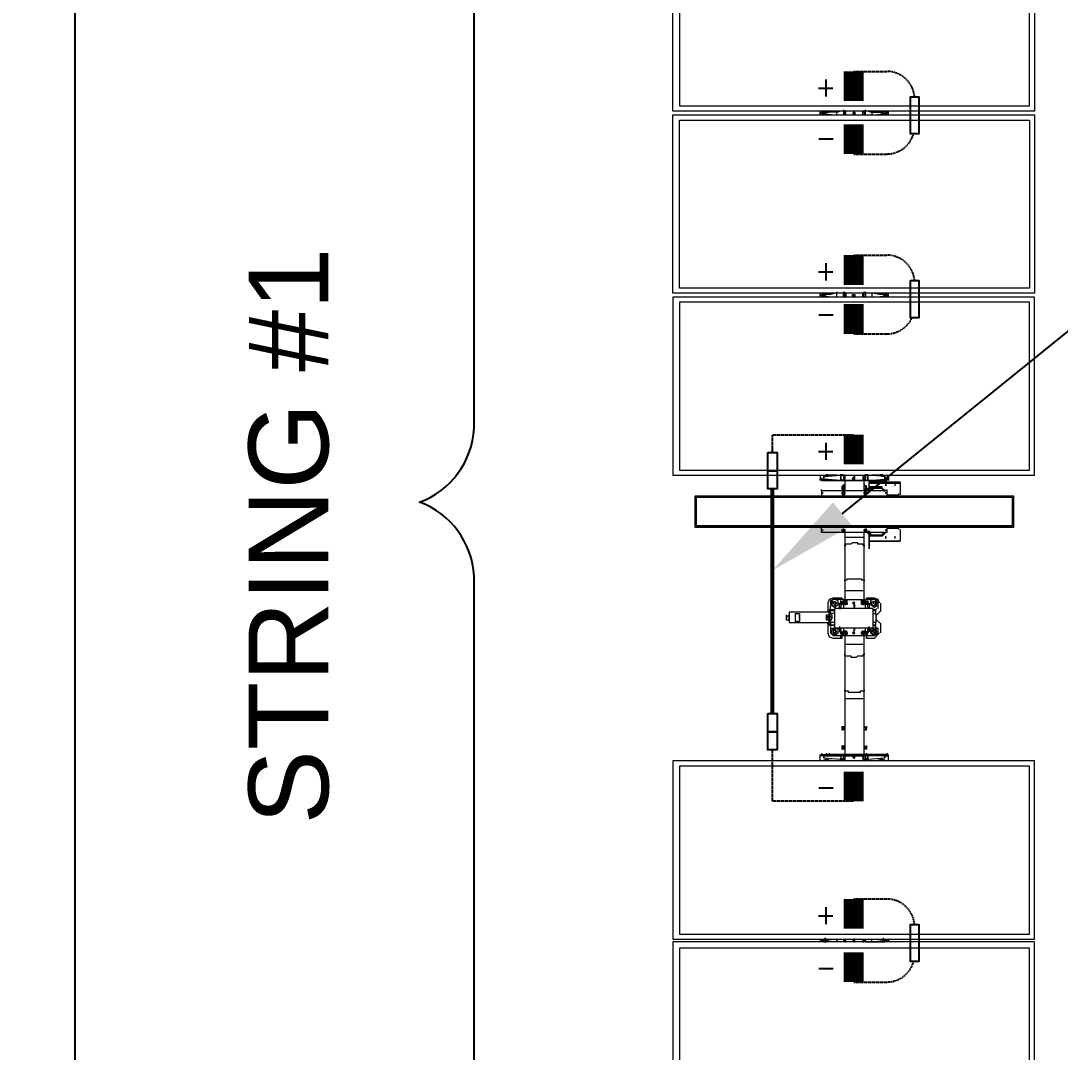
# Model space of a CAD drawing. Header units: feet. Extents: x -13743 to 68376, y -48 to 67763.
# Drawn here: x 2264.6 to 2524.9, y 65710 to 65968.1 of the extents above; entities that cross this region are included whole.
import ezdxf
from ezdxf import colors
from ezdxf.entities.mleader import LeaderData, LeaderLine
from ezdxf.math import Vec2, Vec3

# ---------------------------------------------------------------- set-up
doc = ezdxf.new("R2010")
doc.units = ezdxf.units.FT
doc.header["$MEASUREMENT"] = 0
doc.linetypes.add('HIDDEN', pattern=[0.375, 0.25, -0.125])
for name, color, linetype in [('E-HARN-COMP', 8, 'Continuous'), ('E-TRNK-CABL-NEG', 6, 'HIDDEN'), ('E-TRUNK-CABLE-POS', 6, 'HIDDEN'), ('G-ANNO-TEXT', 1, 'Continuous'), ('Polarity-Text', 7, 'Continuous')]:
    doc.layers.add(name, color=color, linetype=linetype)
doc.styles.add('NEI-A', font='arial.ttf')

# ---------------------------------------------------------------- blocks, each defined once
blk = doc.blocks.new('A$Cc93f9aa1')
at = {"lineweight": 5}
for points in [[(9.103, 0), (9.3346, 0), (9.3346, 0.4666), (9.103, 0.4666)], [(9.3263, 0.0067), (9.3263, 0.4583), (9.1113, 0.4583), (9.1113, 0.0067)], [(9.338, 0), (9.5679, 0), (9.5679, 0.4666), (9.338, 0.4666)], [(9.3446, 0.4583), (9.3446, 0.0067), (9.5613, 0.0067), (9.5613, 0.4583)], [(10.1663, 0), (10.1663, 0.4666), (9.9363, 0.4666), (9.9363, 0)], [(10.1596, 0.4583), (9.9429, 0.4583), (9.9429, 0.0067), (10.1596, 0.0067)], [(10.4012, 0), (10.1713, 0), (10.1713, 0.4666), (10.4012, 0.4666)], [(10.1779, 0.0067), (10.1779, 0.4583), (10.3946, 0.4583), (10.3946, 0.0067)], [(10.6362, 0), (10.4062, 0), (10.4062, 0.4666), (10.6362, 0.4666)], [(10.6296, 0.4583), (10.4129, 0.4583), (10.4129, 0.0067), (10.6296, 0.0067)], [(9.8696, 0.4383), (9.8696, 0.0267), (9.9096, 0.0267), (9.9096, 0.4383)], [(9.8713, 0.4366), (9.8713, 0.0283), (9.8713, 0.4366), (9.9079, 0.4366)], [(9.7529, 0.3167), (9.7513, 0.3167)], [(9.7563, 0.3167), (9.7546, 0.3167)], [(9.7563, 0.3167), (9.7546, 0.3167)], [(9.7579, 0.3033), (9.7563, 0.3033), (9.7546, 0.3033), (9.7563, 0.3033), (9.7546, 0.3033), (9.7563, 0.3033), (9.7479, 0.3033), (9.7479, 0.3083), (9.7563, 0.3083), (9.7579, 0.3083)], [(9.7563, 0.3033), (9.7546, 0.3033), (9.7563, 0.3033), (9.7546, 0.3033)], [(9.5746, 0.275), (9.5763, 0.275), (9.5763, 0.2683)], [(9.7529, 0.2667), (9.7546, 0.2667), (9.7529, 0.2683), (9.7513, 0.2683), (9.7513, 0.2667), (9.7513, 0.265), (9.7529, 0.265)], [(9.9296, 0.2683), (9.9296, 0.265)], [(10.1679, 0.275), (10.1696, 0.275), (10.1696, 0.2733), (10.1679, 0.2733)], [(9.7379, 0.2633), (9.7329, 0.2633), (9.7296, 0.2583), (9.7329, 0.2533), (9.7379, 0.2533), (9.7396, 0.2583)], [(9.7329, 0.2567), (9.7313, 0.2567), (9.7313, 0.2583), (9.7313, 0.26), (9.7329, 0.2617), (9.7363, 0.2617), (9.7379, 0.26), (9.7379, 0.2583), (9.7379, 0.2567), (9.7363, 0.2567), (9.7363, 0.2583), (9.7363, 0.26), (9.7346, 0.26), (9.7329, 0.2583), (9.7346, 0.2567), (9.7363, 0.2567), (9.7346, 0.255)], [(9.7646, 0.2083), (9.7646, 0.2583), (9.7396, 0.2583), (9.7396, 0.2083)], [(9.7529, 0.2617), (9.7513, 0.2617)], [(9.7579, 0.265), (9.7563, 0.265)], [(9.7746, 0.2633), (9.7696, 0.2633), (9.7663, 0.2583), (9.7696, 0.2533), (9.7746, 0.2533), (9.7763, 0.2583)], [(9.7696, 0.2567), (9.7713, 0.255), (9.7729, 0.2567), (9.7713, 0.2567), (9.7696, 0.2583), (9.7713, 0.26), (9.7729, 0.26), (9.7729, 0.2583), (9.7729, 0.2567), (9.7729, 0.2583), (9.7729, 0.2617), (9.7713, 0.2617), (9.7696, 0.2617), (9.7679, 0.26), (9.7679, 0.2583), (9.7679, 0.2567)], [(9.5763, 0.2483), (9.5746, 0.2483)], [(9.5846, 0.2467), (9.5829, 0.2467)], [(9.5879, 0.2467), (9.5863, 0.2467)], [(9.6079, 0.2467), (9.6113, 0.2467), (9.6113, 0.2483), (9.6129, 0.2483), (9.6113, 0.2483), (9.6096, 0.2483), (9.6113, 0.2483), (9.6079, 0.2483)], [(9.6096, 0.2467), (9.6079, 0.2467)], [(9.6129, 0.2467), (9.6113, 0.2467)], [(9.7646, 0.25), (9.7663, 0.25), (9.7663, 0.2517), (9.7646, 0.2517)], [(9.7729, 0.2433), (9.7713, 0.2433), (9.7696, 0.245), (9.7713, 0.245), (9.7713, 0.2467), (9.7729, 0.2467), (9.7729, 0.245)], [(9.7729, 0.245), (9.7713, 0.245), (9.7713, 0.2433), (9.7729, 0.2433), (9.7746, 0.2433), (9.7729, 0.2433), (9.7729, 0.245), (9.7746, 0.245)], [(9.8646, 0.2483), (9.8629, 0.2467), (9.8646, 0.245), (9.8663, 0.2467)], [(9.9129, 0.2483), (9.9113, 0.2467), (9.9129, 0.245), (9.9146, 0.2467)], [(9.9146, 0.2467), (9.9129, 0.2467)], [(9.9146, 0.2467), (9.9129, 0.2467)], [(9.9196, 0.2467), (9.9179, 0.2467)], [(9.9246, 0.2467), (9.9229, 0.2467)], [(9.3363, 0.235), (9.3363, 0.2333), (9.3346, 0.2333), (9.3346, 0.2317), (9.3363, 0.2317), (9.338, 0.2317), (9.338, 0.2333)], [(9.5729, 0.2317), (9.5746, 0.2317), (9.5746, 0.2333), (9.5729, 0.2333), (9.5729, 0.235), (9.5729, 0.2333), (9.5713, 0.2333), (9.5713, 0.2317)], [(9.7329, 0.235), (9.7313, 0.2333), (9.7329, 0.2317), (9.7346, 0.2333)], [(9.7329, 0.235), (9.7313, 0.2333), (9.7329, 0.2317), (9.7346, 0.2333)], [(9.7329, 0.235), (9.7313, 0.2333), (9.7329, 0.2317), (9.7346, 0.2333)], [(9.7329, 0.235), (9.7313, 0.2333), (9.7329, 0.2317), (9.7346, 0.2333)], [(9.7379, 0.2333), (9.7363, 0.2333), (9.7363, 0.2317), (9.7379, 0.2317), (9.7396, 0.2333)], [(9.7696, 0.2333), (9.7663, 0.2333), (9.7663, 0.2317), (9.7696, 0.2317)], [(9.7713, 0.235), (9.7696, 0.2333), (9.7713, 0.2317), (9.7729, 0.2333)], [(9.7713, 0.235), (9.7696, 0.2333), (9.7713, 0.2317), (9.7729, 0.2333)], [(9.7713, 0.235), (9.7696, 0.2333), (9.7713, 0.2317), (9.7729, 0.2333)], [(9.7713, 0.235), (9.7696, 0.2333), (9.7713, 0.2317), (9.7729, 0.2333)], [(9.9329, 0.235), (9.9313, 0.235), (9.9313, 0.2317), (9.9346, 0.2317), (9.9346, 0.2333), (9.9329, 0.2333)], [(10.1679, 0.235), (10.1696, 0.235), (10.1696, 0.2317), (10.1663, 0.2317), (10.1663, 0.2333), (10.1679, 0.2333)], [(10.4029, 0.235), (10.4046, 0.2333), (10.4046, 0.2317), (10.4012, 0.2317), (10.4012, 0.2333), (10.4029, 0.2333)], [(9.5763, 0.22), (9.5746, 0.22), (9.5746, 0.2217), (9.5696, 0.2217), (9.5696, 0.22), (9.5746, 0.22)], [(9.7346, 0.2217), (9.7346, 0.2233), (9.7329, 0.2233), (9.7313, 0.2217)], [(9.7646, 0.215), (9.7663, 0.215), (9.7663, 0.2133), (9.7646, 0.2133)], [(9.7729, 0.2217), (9.7729, 0.2233), (9.7713, 0.2233), (9.7713, 0.2217), (9.7696, 0.2217)], [(9.8629, 0.2133), (9.8613, 0.2133), (9.8613, 0.215), (9.8629, 0.215)], [(9.8629, 0.215), (9.8613, 0.215), (9.8629, 0.215), (9.8646, 0.215)], [(9.8646, 0.22), (9.8629, 0.2183), (9.8646, 0.2167), (9.8663, 0.2183)], [(9.8663, 0.2183), (9.8646, 0.2183)], [(9.9129, 0.22), (9.9113, 0.2183), (9.9129, 0.2167), (9.9146, 0.2183)], [(9.9146, 0.22), (9.9129, 0.22), (9.9146, 0.22), (9.9146, 0.2183), (9.9146, 0.2167), (9.9129, 0.2167), (9.9146, 0.2167), (9.9146, 0.2183), (9.9129, 0.2183), (9.9146, 0.2183), (9.9129, 0.2183), (9.9146, 0.2183), (9.9129, 0.2183), (9.9146, 0.2183), (9.9129, 0.2183), (9.9146, 0.2183)], [(9.9313, 0.22), (9.9296, 0.22), (9.9313, 0.22), (9.9346, 0.22), (9.9346, 0.2217), (9.9313, 0.2217)], [(9.7379, 0.2117), (9.7329, 0.2117), (9.7296, 0.2067), (9.7329, 0.2017), (9.7379, 0.2017), (9.7396, 0.2067)], [(9.7363, 0.2067), (9.7363, 0.205), (9.7346, 0.2033), (9.7329, 0.205), (9.7313, 0.205), (9.7313, 0.2067), (9.7313, 0.2083), (9.7329, 0.21), (9.7346, 0.21), (9.7363, 0.21), (9.7379, 0.2083), (9.7379, 0.2067), (9.7379, 0.205), (9.7363, 0.205), (9.7346, 0.205), (9.7329, 0.2067), (9.7346, 0.2083), (9.7363, 0.2083)], [(9.7746, 0.2117), (9.7696, 0.2117), (9.7663, 0.2067), (9.7696, 0.2017), (9.7746, 0.2017), (9.7763, 0.2067)], [(9.7729, 0.205), (9.7713, 0.2033), (9.7696, 0.205), (9.7679, 0.205), (9.7679, 0.2067), (9.7679, 0.2083), (9.7696, 0.21), (9.7729, 0.21), (9.7729, 0.2067), (9.7729, 0.2083), (9.7713, 0.2083), (9.7696, 0.2067), (9.7713, 0.205)], [(9.7729, 0.2067), (9.7729, 0.205)], [(9.8596, 0.2133), (9.8596, 0.1967), (9.8579, 0.1967), (9.8579, 0.2133)], [(9.8613, 0.2133), (9.8596, 0.2133)], [(9.8613, 0.2133), (9.8596, 0.2133), (9.8613, 0.2133), (9.8596, 0.2133), (9.8613, 0.2133), (9.8629, 0.2133), (9.8646, 0.2133), (9.8629, 0.2133), (9.8613, 0.2133), (9.8629, 0.2133), (9.8613, 0.2133), (9.8629, 0.2133), (9.8646, 0.2133), (9.8629, 0.2133)], [(9.9196, 0.2133), (9.9179, 0.2133)], [(9.9196, 0.2133), (9.9179, 0.2133)], [(9.9279, 0.2133), (9.9263, 0.2133)], [(9.5746, 0.19), (9.5763, 0.19), (9.5763, 0.1967)], [(9.5763, 0.1967), (9.5763, 0.2)], [(9.8663, 0.1917), (9.8646, 0.1917)], [(9.9146, 0.1917), (9.9129, 0.1917)], [(9.9296, 0.2), (9.9296, 0.1967), (9.9296, 0.19)], [(9.9329, 0.19), (9.9313, 0.19)], [(9.9079, 0.0283), (9.8713, 0.0283)]]:
    blk.add_lwpolyline(points, close=True, dxfattribs=at)
for points in [[(9.9079, 0.4366), (9.9079, 0.0283), (9.9079, 0.4366)], [(9.7579, 0.2583), (9.7579, 0.2633), (9.7613, 0.2633), (9.7613, 0.265), (9.7596, 0.265), (9.7596, 0.3167), (9.7463, 0.3167), (9.7463, 0.265), (9.7479, 0.265)], [(9.7579, 0.3167), (9.7563, 0.3167), (9.7546, 0.3167), (9.7513, 0.3167), (9.7529, 0.3167), (9.7513, 0.3167), (9.7529, 0.3167), (9.7513, 0.3167), (9.7496, 0.3167), (9.7496, 0.32), (9.7546, 0.32), (9.7513, 0.32), (9.7529, 0.32)], [(9.7496, 0.3167), (9.7563, 0.3167)], [(9.7513, 0.3167), (9.7529, 0.3167)], [(9.7513, 0.3167), (9.7529, 0.3167)], [(9.7513, 0.3167), (9.7529, 0.3167), (9.7513, 0.3167)], [(9.7513, 0.3167), (9.7529, 0.3167)], [(9.7546, 0.3167), (9.7513, 0.3167)], [(9.7529, 0.3167), (9.7546, 0.3167), (9.7546, 0.32), (9.7563, 0.32)], [(9.7546, 0.3167), (9.7529, 0.3167)], [(9.7546, 0.3167), (9.7529, 0.3167)], [(9.7529, 0.3167), (9.7546, 0.3167)], [(9.7546, 0.3167), (9.7563, 0.3167)], [(9.7513, 0.3033), (9.7529, 0.3033), (9.7513, 0.3033)], [(9.7529, 0.3033), (9.7546, 0.3033), (9.7529, 0.3033)], [(9.7546, 0.3033), (9.7563, 0.3033), (9.7546, 0.3033)], [(9.338, 0.2767), (9.3346, 0.2767)], [(9.3363, 0.27), (9.3363, 0.2733), (9.3346, 0.2717), (9.3346, 0.2683)], [(9.3363, 0.255), (9.3346, 0.255), (9.3346, 0.2633), (9.3363, 0.2733)], [(9.3363, 0.275), (9.338, 0.275)], [(9.3363, 0.2733), (9.3363, 0.275), (9.3363, 0.2733)], [(9.5679, 0.2767), (9.5746, 0.2767)], [(9.5763, 0.25), (9.5746, 0.25), (9.5696, 0.25), (9.5713, 0.2717), (9.5746, 0.2717), (9.5713, 0.2717), (9.5729, 0.2717)], [(9.5763, 0.2717), (9.5746, 0.2717), (9.5746, 0.25), (9.5763, 0.25), (9.5746, 0.25), (9.5746, 0.2483), (9.5746, 0.245), (9.5763, 0.245), (9.5746, 0.245), (9.5746, 0.22), (9.5746, 0.2183), (9.5696, 0.2183), (9.5696, 0.22), (9.5713, 0.22)], [(9.5696, 0.27), (9.5696, 0.2683), (9.5696, 0.2667)], [(9.5696, 0.2683), (9.5713, 0.2683)], [(9.5746, 0.27), (9.5746, 0.2717), (9.5746, 0.2767), (9.5763, 0.2767)], [(9.5779, 0.275), (9.5763, 0.275), (9.5746, 0.275), (9.5763, 0.275), (9.5746, 0.275)], [(9.5779, 0.265), (9.5763, 0.265), (9.5763, 0.2683), (9.5779, 0.2683)], [(9.5763, 0.2683), (9.5763, 0.265)], [(9.7496, 0.2617), (9.7496, 0.265), (9.7496, 0.2683), (9.7563, 0.2683), (9.7563, 0.265), (9.7496, 0.265), (9.7563, 0.265), (9.7563, 0.2617), (9.7546, 0.2617), (9.7529, 0.2617), (9.7529, 0.2633), (9.7546, 0.2633)], [(9.8646, 0.275), (9.8629, 0.275), (9.8629, 0.19), (9.8646, 0.19)], [(9.8629, 0.275), (9.8696, 0.275)], [(9.8646, 0.2733), (9.8663, 0.2733)], [(9.9096, 0.19), (9.9163, 0.19), (9.9163, 0.275), (9.9096, 0.275)], [(9.9129, 0.2733), (9.9146, 0.2733)], [(9.9163, 0.275), (9.9179, 0.275)], [(9.9296, 0.2767), (9.9313, 0.2767), (9.9313, 0.2717), (9.9296, 0.2717)], [(9.9296, 0.2683), (9.9296, 0.275), (9.9296, 0.2683)], [(9.9296, 0.275), (9.9313, 0.275), (9.9329, 0.275), (9.9313, 0.275)], [(9.9346, 0.2717), (9.9363, 0.25), (9.9296, 0.25), (9.9313, 0.2717), (9.9296, 0.2717), (9.9296, 0.27)], [(9.9363, 0.2767), (9.9313, 0.2767)], [(9.9346, 0.2717), (9.9313, 0.2717), (9.9346, 0.2717)], [(9.9346, 0.2683), (9.9346, 0.27)], [(9.9363, 0.2667), (9.9363, 0.2683), (9.9379, 0.2683)], [(10.1663, 0.2767), (10.1713, 0.2767)], [(10.1679, 0.2733), (10.1679, 0.27)], [(10.1729, 0.255), (10.1713, 0.255), (10.1713, 0.2567), (10.1696, 0.2633), (10.1696, 0.2733), (10.1696, 0.27), (10.1713, 0.2683)], [(10.4012, 0.2767), (10.4062, 0.2767)], [(10.4029, 0.275), (10.4046, 0.275)], [(10.4029, 0.27), (10.4029, 0.2733), (10.4029, 0.275), (10.4029, 0.2733), (10.4046, 0.2733), (10.4046, 0.2717), (10.4046, 0.27), (10.4046, 0.2683)], [(10.4062, 0.255), (10.4046, 0.255), (10.4046, 0.2633), (10.4029, 0.2733)], [(9.3363, 0.2467), (9.3346, 0.2467), (9.3346, 0.255)], [(9.7329, 0.2633), (9.7296, 0.26), (9.7296, 0.245), (9.7179, 0.245), (9.7063, 0.245), (9.6596, 0.245), (9.6479, 0.245), (9.6113, 0.245), (9.6079, 0.245), (9.5863, 0.245), (9.5829, 0.245), (9.5763, 0.245), (9.5746, 0.245), (9.5696, 0.245), (9.5746, 0.245), (9.5763, 0.245), (9.5746, 0.245), (9.5746, 0.2467), (9.5696, 0.2467), (9.5696, 0.245), (9.5713, 0.245)], [(9.5763, 0.2483), (9.5763, 0.265), (9.5763, 0.2483)], [(9.7446, 0.2667), (9.7463, 0.2667), (9.7329, 0.2667), (9.7279, 0.265), (9.7263, 0.26), (9.7263, 0.25), (9.7263, 0.2483), (9.7296, 0.2483)], [(9.7413, 0.2633), (9.7396, 0.2633), (9.7363, 0.2633)], [(9.7463, 0.2583), (9.7463, 0.2633), (9.7429, 0.2633), (9.7429, 0.265), (9.7429, 0.2633), (9.7429, 0.2583)], [(9.7446, 0.265), (9.7429, 0.265), (9.7463, 0.265), (9.7463, 0.2633), (9.7496, 0.2633)], [(9.7429, 0.2633), (9.7446, 0.2633)], [(9.7463, 0.265), (9.7496, 0.265), (9.7463, 0.265)], [(9.7496, 0.265), (9.7513, 0.265)], [(9.7513, 0.2633), (9.7513, 0.2617)], [(9.7529, 0.2667), (9.7546, 0.2667)], [(9.7596, 0.265), (9.7563, 0.265), (9.7596, 0.265)], [(9.7563, 0.2633), (9.7579, 0.2633), (9.7579, 0.265)], [(9.7763, 0.2483), (9.7779, 0.2483), (9.7779, 0.25), (9.7779, 0.26), (9.7763, 0.265), (9.7713, 0.2667), (9.7613, 0.2667), (9.7596, 0.2667)], [(9.7629, 0.2583), (9.7629, 0.2633), (9.7629, 0.265), (9.7613, 0.265)], [(9.7613, 0.2633), (9.7629, 0.2633), (9.7646, 0.2633), (9.7679, 0.2633)], [(9.8663, 0.2483), (9.8663, 0.2467), (9.8646, 0.2467), (9.8663, 0.2467), (9.8646, 0.2467), (9.8663, 0.2467), (9.8663, 0.245), (9.8646, 0.245), (9.8629, 0.245), (9.8563, 0.245), (9.8446, 0.245), (9.7996, 0.245), (9.7763, 0.245), (9.7763, 0.26), (9.7729, 0.2633)], [(9.9296, 0.2483), (9.9296, 0.265), (9.9296, 0.2483)], [(10.1729, 0.2467), (10.1713, 0.2467), (10.1713, 0.255)], [(10.4079, 0.2467), (10.4062, 0.2467), (10.4062, 0.2517), (10.4046, 0.2533), (10.4046, 0.255)], [(9.338, 0.2467), (9.3346, 0.2467)], [(9.338, 0.245), (9.3346, 0.245), (9.3363, 0.245)], [(9.3346, 0.245), (9.3346, 0.2433), (9.338, 0.2433)], [(9.5746, 0.25), (9.5696, 0.25), (9.5713, 0.25)], [(9.5696, 0.2467), (9.5713, 0.2467)], [(9.5763, 0.2483), (9.5763, 0.2467), (9.5763, 0.2483)], [(9.5763, 0.2183), (9.5763, 0.2467), (9.5763, 0.2183)], [(9.5829, 0.2483), (9.5829, 0.2467), (9.5863, 0.2467), (9.5863, 0.2483), (9.5879, 0.2483), (9.5863, 0.2483), (9.5846, 0.2483), (9.5863, 0.2483), (9.5829, 0.2483), (9.5846, 0.2483)], [(9.5863, 0.2483), (9.5879, 0.2483)], [(9.6079, 0.2483), (9.6096, 0.2483)], [(9.6113, 0.2483), (9.6129, 0.2483)], [(9.7396, 0.2467), (9.7346, 0.2467), (9.7313, 0.2467), (9.7296, 0.2467), (9.7296, 0.2183), (9.7313, 0.2183), (9.7346, 0.2183), (9.7396, 0.2183)], [(9.7313, 0.25), (9.7346, 0.25), (9.7329, 0.25), (9.7346, 0.25), (9.7363, 0.25), (9.7346, 0.25), (9.7346, 0.2483), (9.7346, 0.2467), (9.7363, 0.2467)], [(9.7329, 0.25), (9.7313, 0.25), (9.7313, 0.2483), (9.7313, 0.2467), (9.7329, 0.2467)], [(9.7313, 0.2483), (9.7346, 0.2483)], [(9.7329, 0.2417), (9.7346, 0.2417), (9.7346, 0.2433), (9.7329, 0.2433), (9.7346, 0.2433), (9.7346, 0.245), (9.7329, 0.2467), (9.7329, 0.245), (9.7313, 0.245), (9.7313, 0.2433), (9.7346, 0.2433), (9.7346, 0.245), (9.7329, 0.245), (9.7346, 0.245)], [(9.7346, 0.2467), (9.7313, 0.2467)], [(9.7313, 0.245), (9.7313, 0.2433), (9.7329, 0.2433), (9.7346, 0.245), (9.7329, 0.245)], [(9.7313, 0.2433), (9.7313, 0.2417), (9.7346, 0.2417), (9.7346, 0.2433)], [(9.7329, 0.245), (9.7346, 0.245), (9.7329, 0.245)], [(9.7379, 0.2517), (9.7346, 0.2517), (9.7346, 0.25), (9.7379, 0.25)], [(9.7363, 0.2433), (9.7346, 0.2433), (9.7346, 0.245), (9.7363, 0.245)], [(9.7413, 0.2517), (9.7396, 0.2517), (9.7396, 0.25), (9.7379, 0.25), (9.7379, 0.2517), (9.7396, 0.2517)], [(9.7646, 0.2517), (9.7663, 0.2517), (9.7713, 0.2517), (9.7713, 0.25), (9.7663, 0.25)], [(9.7729, 0.2467), (9.7713, 0.2467), (9.7696, 0.2467), (9.7696, 0.2483), (9.7729, 0.2483), (9.7746, 0.2467), (9.7763, 0.2467), (9.7746, 0.2467), (9.7696, 0.2467), (9.7646, 0.2467)], [(9.7729, 0.2483), (9.7729, 0.25), (9.7746, 0.25), (9.7729, 0.25), (9.7713, 0.25), (9.7696, 0.25), (9.7696, 0.2483)], [(9.7696, 0.25), (9.7729, 0.25), (9.7713, 0.25)], [(9.7729, 0.2433), (9.7713, 0.2433), (9.7696, 0.245), (9.7696, 0.2433), (9.7713, 0.2433)], [(9.7696, 0.2417), (9.7713, 0.2417), (9.7696, 0.2417), (9.7696, 0.2433), (9.7713, 0.2433), (9.7713, 0.2417), (9.7729, 0.2417), (9.7746, 0.2417)], [(9.7713, 0.245), (9.7729, 0.245), (9.7713, 0.245)], [(9.7729, 0.245), (9.7746, 0.245)], [(9.7746, 0.2433), (9.7729, 0.2417)], [(9.7763, 0.2467), (9.7763, 0.2183)], [(9.8663, 0.2467), (9.8663, 0.245), (9.8646, 0.245), (9.8646, 0.2467), (9.8663, 0.2467), (9.8646, 0.2467), (9.8629, 0.2467), (9.8646, 0.2483), (9.8629, 0.2483), (9.8629, 0.2467), (9.8629, 0.245)], [(9.8629, 0.2483), (9.8629, 0.2483)], [(9.8629, 0.2467), (9.8629, 0.2467)], [(9.8629, 0.245), (9.8629, 0.245)], [(9.8646, 0.2483), (9.8663, 0.2483), (9.8646, 0.2483), (9.8663, 0.2483), (9.8663, 0.2467), (9.8646, 0.2467), (9.8663, 0.2467), (9.8679, 0.2467)], [(9.8646, 0.2483), (9.8646, 0.2483)], [(9.8646, 0.245), (9.8646, 0.245)], [(9.8663, 0.2483), (9.8663, 0.2483)], [(9.8663, 0.2467), (9.8663, 0.2467)], [(9.8663, 0.245), (9.8663, 0.245)], [(9.9129, 0.2483), (9.9113, 0.2467)], [(9.9113, 0.2483), (9.9113, 0.2467)], [(9.9113, 0.2483), (9.9113, 0.2483)], [(9.9129, 0.2483), (9.9113, 0.2483)], [(9.9129, 0.245), (9.9113, 0.2467)], [(9.9113, 0.2467), (9.9113, 0.245)], [(9.9113, 0.2467), (9.9113, 0.2467)], [(9.9113, 0.245), (9.9129, 0.245)], [(9.9113, 0.245), (9.9113, 0.245)], [(9.9129, 0.2483), (9.9146, 0.2483)], [(9.9129, 0.2483), (9.9146, 0.2483)], [(9.9129, 0.2483), (9.9146, 0.2483), (9.9146, 0.2467)], [(9.9129, 0.2483), (9.9129, 0.2483)], [(9.9146, 0.2483), (9.9129, 0.2483)], [(9.9129, 0.2467), (9.9146, 0.2467)], [(9.9129, 0.2467), (9.9146, 0.2467)], [(9.9146, 0.2467), (9.9146, 0.245), (9.9129, 0.245)], [(9.9129, 0.2467), (9.9146, 0.2467)], [(9.9129, 0.2467), (9.9146, 0.2467)], [(9.9129, 0.245), (9.9146, 0.245)], [(9.9129, 0.245), (9.9129, 0.245)], [(9.9146, 0.2483), (9.9146, 0.2483)], [(9.9146, 0.2467), (9.9146, 0.2483)], [(9.9146, 0.2467), (9.9163, 0.2467)], [(9.9146, 0.2467), (9.9146, 0.2467)], [(9.9146, 0.245), (9.9146, 0.2467)], [(9.9146, 0.245), (9.9146, 0.245)], [(9.9363, 0.245), (9.9346, 0.245), (9.9296, 0.245), (9.9229, 0.245), (9.9179, 0.245), (9.9163, 0.245)], [(9.9163, 0.22), (9.9179, 0.22), (9.9229, 0.22), (9.9296, 0.22), (9.9296, 0.245), (9.9313, 0.245), (9.9296, 0.245)], [(9.9229, 0.2483), (9.9213, 0.2483), (9.9229, 0.2483), (9.9229, 0.2467), (9.9179, 0.2467), (9.9179, 0.2483), (9.9196, 0.2483), (9.9213, 0.2483)], [(9.9179, 0.2483), (9.9213, 0.2483), (9.9196, 0.2483)], [(9.9296, 0.2483), (9.9296, 0.25), (9.9313, 0.25)], [(9.9296, 0.25), (9.9363, 0.25), (9.9379, 0.25)], [(9.9346, 0.2467), (9.9346, 0.245), (9.9313, 0.245), (9.9296, 0.245), (9.9296, 0.2483), (9.9313, 0.2483)], [(9.9296, 0.2483), (9.9296, 0.2467), (9.9296, 0.2483)], [(9.9296, 0.2467), (9.9296, 0.2183), (9.9296, 0.2467)], [(9.9363, 0.2467), (9.9346, 0.2467), (9.9313, 0.2467), (9.9313, 0.245)], [(10.1663, 0.2467), (10.1713, 0.2467)], [(10.1663, 0.245), (10.1713, 0.245), (10.1729, 0.245)], [(10.1713, 0.245), (10.1713, 0.2433), (10.1663, 0.2433)], [(10.4062, 0.2467), (10.4046, 0.2467), (10.4012, 0.2467)], [(10.4012, 0.245), (10.4046, 0.245), (10.4062, 0.245)], [(10.4012, 0.2433), (10.4046, 0.2433), (10.4062, 0.2433)], [(10.4046, 0.2433), (10.4046, 0.245)], [(9.7329, 0.2333), (9.7346, 0.2333)], [(9.7713, 0.2333), (9.7729, 0.2333)], [(9.338, 0.2217), (9.3346, 0.2217), (9.3346, 0.22)], [(9.338, 0.22), (9.3346, 0.22), (9.3363, 0.22)], [(9.3363, 0.2183), (9.3346, 0.2183), (9.3346, 0.21), (9.3346, 0.2), (9.3363, 0.1933), (9.3363, 0.1917), (9.338, 0.1917)], [(9.3346, 0.2183), (9.338, 0.2183)], [(9.5713, 0.1933), (9.5696, 0.215), (9.5746, 0.215), (9.5763, 0.215)], [(9.5746, 0.215), (9.5696, 0.215), (9.5713, 0.215)], [(9.5746, 0.1933), (9.5713, 0.1933), (9.5746, 0.1933), (9.5746, 0.215), (9.5763, 0.215), (9.5746, 0.215), (9.5746, 0.2167), (9.5763, 0.2167), (9.5779, 0.2167)], [(9.5763, 0.2183), (9.5746, 0.2183), (9.5746, 0.22), (9.5763, 0.22), (9.5829, 0.22), (9.5863, 0.22), (9.6079, 0.22), (9.6113, 0.22), (9.6479, 0.22), (9.6596, 0.22), (9.7063, 0.22), (9.7296, 0.22), (9.7296, 0.2067), (9.7329, 0.2033)], [(9.5746, 0.2183), (9.5746, 0.2183)], [(9.5763, 0.2183), (9.5763, 0.2167), (9.5763, 0.2183)], [(9.5763, 0.2167), (9.5763, 0.2), (9.5763, 0.2167)], [(9.5879, 0.22), (9.5863, 0.22), (9.5863, 0.2183), (9.5863, 0.2167), (9.5879, 0.2167), (9.5863, 0.2167), (9.5846, 0.2167), (9.5829, 0.2167), (9.5829, 0.2183), (9.5829, 0.22), (9.5846, 0.22)], [(9.5829, 0.2183), (9.5863, 0.2183)], [(9.5829, 0.2167), (9.5863, 0.2167), (9.5846, 0.2167)], [(9.6129, 0.22), (9.6113, 0.22), (9.6113, 0.2183), (9.6079, 0.2183), (9.6079, 0.22), (9.6096, 0.22)], [(9.6079, 0.2183), (9.6079, 0.2167), (9.6096, 0.2167), (9.6113, 0.2167), (9.6129, 0.2167), (9.6113, 0.2167), (9.6113, 0.2183)], [(9.6079, 0.2167), (9.6113, 0.2167), (9.6096, 0.2167)], [(9.7296, 0.2167), (9.7263, 0.2167), (9.7263, 0.2067), (9.7329, 0.2)], [(9.7263, 0.2167), (9.7279, 0.2167)], [(9.7313, 0.2233), (9.7346, 0.2233)], [(9.7329, 0.2217), (9.7313, 0.2217), (9.7313, 0.22)], [(9.7346, 0.2183), (9.7346, 0.2167), (9.7313, 0.2167), (9.7313, 0.2183), (9.7329, 0.2183), (9.7346, 0.2183), (9.7363, 0.2183)], [(9.7313, 0.2183), (9.7329, 0.2183)], [(9.7313, 0.2167), (9.7313, 0.215), (9.7329, 0.215), (9.7346, 0.215), (9.7363, 0.215), (9.7346, 0.215), (9.7346, 0.2167)], [(9.7313, 0.215), (9.7346, 0.215), (9.7329, 0.215)], [(9.7363, 0.22), (9.7346, 0.22), (9.7346, 0.2217), (9.7329, 0.2217), (9.7329, 0.22), (9.7346, 0.22), (9.7346, 0.2217), (9.7363, 0.2217)], [(9.7329, 0.22), (9.7346, 0.22), (9.7329, 0.22)], [(9.7329, 0.22), (9.7346, 0.22), (9.7329, 0.22)], [(9.7379, 0.2133), (9.7346, 0.2133), (9.7346, 0.215), (9.7379, 0.215)], [(9.7413, 0.2133), (9.7396, 0.2133), (9.7396, 0.215), (9.7379, 0.215), (9.7379, 0.2133), (9.7396, 0.2133)], [(9.7646, 0.2183), (9.7696, 0.2183), (9.7746, 0.2183), (9.7763, 0.2183), (9.7746, 0.2183), (9.7729, 0.2167), (9.7729, 0.215), (9.7746, 0.215), (9.7729, 0.215), (9.7713, 0.215), (9.7696, 0.215), (9.7696, 0.2167), (9.7696, 0.2183), (9.7713, 0.2183), (9.7729, 0.2183), (9.7713, 0.2183)], [(9.7663, 0.215), (9.7713, 0.215), (9.7713, 0.2133), (9.7663, 0.2133), (9.7646, 0.2133)], [(9.7729, 0.2233), (9.7696, 0.2233)], [(9.7713, 0.2217), (9.7696, 0.2217), (9.7696, 0.22), (9.7729, 0.22), (9.7746, 0.22), (9.7729, 0.22), (9.7729, 0.2217), (9.7713, 0.2217), (9.7713, 0.22), (9.7729, 0.22), (9.7729, 0.2217), (9.7746, 0.2217)], [(9.7696, 0.2167), (9.7729, 0.2167)], [(9.7696, 0.215), (9.7729, 0.215), (9.7713, 0.215)], [(9.7713, 0.22), (9.7729, 0.22), (9.7713, 0.22)], [(9.7713, 0.2), (9.7763, 0.2017), (9.7779, 0.2067), (9.7779, 0.2167), (9.7763, 0.2167)], [(9.7729, 0.2033), (9.7763, 0.2067), (9.7763, 0.22), (9.7879, 0.22), (9.7996, 0.22), (9.8446, 0.22), (9.8563, 0.22), (9.8629, 0.22), (9.8629, 0.2183), (9.8629, 0.2167), (9.8646, 0.2167), (9.8663, 0.2167), (9.8679, 0.2167)], [(9.8613, 0.215), (9.8629, 0.215), (9.8613, 0.215), (9.8613, 0.2133), (9.8629, 0.2133), (9.8613, 0.2133), (9.8596, 0.2133), (9.8613, 0.2133), (9.8596, 0.2133)], [(9.8629, 0.22), (9.8629, 0.22)], [(9.8646, 0.22), (9.8629, 0.22)], [(9.8663, 0.2167), (9.8663, 0.2183), (9.8646, 0.2183), (9.8663, 0.2183), (9.8646, 0.2183), (9.8663, 0.2183), (9.8646, 0.2183), (9.8663, 0.2183), (9.8663, 0.2167), (9.8646, 0.2167), (9.8646, 0.2183), (9.8629, 0.2183), (9.8646, 0.22), (9.8663, 0.22), (9.8646, 0.22), (9.8663, 0.22), (9.8663, 0.2183), (9.8663, 0.22)], [(9.8629, 0.2183), (9.8629, 0.2183)], [(9.8629, 0.2167), (9.8629, 0.2167)], [(9.8646, 0.22), (9.8646, 0.22)], [(9.8646, 0.2167), (9.8646, 0.2167)], [(9.8663, 0.22), (9.8663, 0.22)], [(9.8663, 0.2183), (9.8663, 0.2183)], [(9.8663, 0.2167), (9.8663, 0.2167)], [(9.9146, 0.2167), (9.9129, 0.2167), (9.9113, 0.2183), (9.9129, 0.22), (9.9113, 0.22), (9.9113, 0.2183), (9.9113, 0.2167), (9.9129, 0.2167)], [(9.9113, 0.22), (9.9113, 0.22)], [(9.9113, 0.2183), (9.9113, 0.2183)], [(9.9113, 0.2167), (9.9113, 0.2167)], [(9.9129, 0.22), (9.9129, 0.22)], [(9.9129, 0.2167), (9.9129, 0.2167)], [(9.9146, 0.22), (9.9146, 0.22)], [(9.9146, 0.2183), (9.9146, 0.2183)], [(9.9146, 0.2167), (9.9146, 0.2167)], [(9.9163, 0.215), (9.9163, 0.2133), (9.9179, 0.2133)], [(9.9179, 0.215), (9.9163, 0.215), (9.9179, 0.215)], [(9.9163, 0.215), (9.9179, 0.215)], [(9.9246, 0.22), (9.9229, 0.22), (9.9229, 0.2183), (9.9179, 0.2183), (9.9179, 0.22), (9.9196, 0.22)], [(9.9179, 0.2183), (9.9179, 0.2167), (9.9196, 0.2167), (9.9213, 0.2167), (9.9229, 0.2167)], [(9.9179, 0.2167), (9.9213, 0.2167), (9.9196, 0.2167)], [(9.9179, 0.215), (9.9179, 0.2133)], [(9.9179, 0.215), (9.9196, 0.215)], [(9.9213, 0.2167), (9.9229, 0.2167), (9.9229, 0.2183)], [(9.9296, 0.22), (9.9313, 0.22), (9.9296, 0.22), (9.9296, 0.2183)], [(9.9296, 0.2167), (9.9296, 0.2183), (9.9296, 0.2167)], [(9.9296, 0.2167), (9.9296, 0.2), (9.9296, 0.2167)], [(9.9296, 0.2167), (9.9296, 0.215), (9.9313, 0.215)], [(9.9346, 0.1933), (9.9363, 0.215), (9.9296, 0.215), (9.9313, 0.1933), (9.9296, 0.1933)], [(9.9296, 0.215), (9.9363, 0.215), (9.9379, 0.215)], [(9.9363, 0.22), (9.9346, 0.22), (9.9346, 0.2183), (9.9313, 0.2183), (9.9313, 0.22), (9.9329, 0.22)], [(9.9313, 0.2183), (9.9313, 0.2183)], [(10.1663, 0.2217), (10.1713, 0.2217), (10.1713, 0.22)], [(10.1663, 0.22), (10.1713, 0.22), (10.1729, 0.22)], [(10.1713, 0.2183), (10.1663, 0.2183)], [(10.1679, 0.1917), (10.1696, 0.1917), (10.1696, 0.2), (10.1713, 0.21), (10.1713, 0.2183), (10.1729, 0.2183)], [(10.4012, 0.2217), (10.4046, 0.2217), (10.4062, 0.2217)], [(10.4062, 0.22), (10.4046, 0.22), (10.4012, 0.22)], [(10.4012, 0.2183), (10.4046, 0.2183), (10.4062, 0.2183)], [(10.4046, 0.22), (10.4046, 0.2217)], [(10.4046, 0.21), (10.4046, 0.2117), (10.4062, 0.215), (10.4062, 0.2183), (10.4079, 0.2183)], [(9.7329, 0.1983), (9.7446, 0.1983), (9.7496, 0.2033)], [(9.7329, 0.2017), (9.7346, 0.2017)], [(9.7363, 0.2017), (9.7396, 0.2017)], [(9.7396, 0.2033), (9.7429, 0.2067)], [(9.7429, 0.2083), (9.7429, 0.205), (9.7463, 0.205)], [(9.7429, 0.205), (9.7446, 0.205)], [(9.7579, 0.2083), (9.7579, 0.205), (9.7463, 0.205), (9.7463, 0.2083)], [(9.7513, 0.205), (9.7513, 0.2033)], [(9.7546, 0.2033), (9.7546, 0.205)], [(9.7563, 0.2033), (9.7613, 0.1983), (9.7713, 0.1983)], [(9.7579, 0.205), (9.7613, 0.205), (9.7629, 0.205), (9.7629, 0.2083)], [(9.7613, 0.2067), (9.7646, 0.2033)], [(9.7646, 0.2017), (9.7696, 0.2017)], [(9.7713, 0.2017), (9.7729, 0.2017)], [(9.8413, 0.2133), (9.8429, 0.2133), (9.8413, 0.2133)], [(9.8429, 0.2133), (9.8446, 0.2133)], [(9.8496, 0.2133), (9.8429, 0.2133), (9.8496, 0.2133)], [(9.8496, 0.2133), (9.8513, 0.2133), (9.8496, 0.2133)], [(9.8663, 0.1733), (9.8513, 0.1733), (9.8513, 0.2133), (9.8579, 0.2133), (9.8596, 0.2133), (9.8629, 0.2133), (9.8646, 0.2133)], [(9.8513, 0.2133), (9.8513, 0.1733)], [(9.8513, 0.2133), (9.8529, 0.2133)], [(9.8579, 0.2133), (9.8513, 0.2133)], [(9.8513, 0.2133), (9.8529, 0.2133)], [(9.8579, 0.2133), (9.8596, 0.2133)], [(9.8596, 0.2133), (9.8596, 0.2133)], [(9.8596, 0.2133), (9.8596, 0.2133)], [(9.8596, 0.2133), (9.8613, 0.2133), (9.8596, 0.2133)], [(9.8596, 0.2133), (9.8613, 0.2133)], [(9.8596, 0.2133), (9.8613, 0.2133)], [(9.8596, 0.2117), (9.8596, 0.2133)], [(9.8596, 0.2117), (9.8613, 0.2117)], [(9.8596, 0.2117), (9.8596, 0.1967), (9.8613, 0.195), (9.8613, 0.1933)], [(9.8613, 0.2133), (9.8613, 0.2133)], [(9.8613, 0.2133), (9.8613, 0.2133)], [(9.9229, 0.2133), (9.9213, 0.2133), (9.9196, 0.2133), (9.9196, 0.2117), (9.9196, 0.1967), (9.9213, 0.1967), (9.9213, 0.2133), (9.9263, 0.2133), (9.9263, 0.1733), (9.9113, 0.1733)], [(9.9163, 0.2133), (9.9163, 0.2133)], [(9.9163, 0.2133), (9.9179, 0.2133)], [(9.9163, 0.2133), (9.9179, 0.2133)], [(9.9163, 0.2133), (9.9179, 0.2133)], [(9.9163, 0.2133), (9.9179, 0.2133)], [(9.9163, 0.2133), (9.9179, 0.2133), (9.9196, 0.2133)], [(9.9163, 0.2133), (9.9179, 0.2133), (9.9196, 0.2133)], [(9.9163, 0.2133), (9.9179, 0.2133)], [(9.9163, 0.2133), (9.9179, 0.2133), (9.9196, 0.2133)], [(9.9163, 0.2133), (9.9196, 0.2133)], [(9.9179, 0.1933), (9.9163, 0.1933), (9.9196, 0.1967), (9.9196, 0.2117)], [(9.9179, 0.2133), (9.9196, 0.2133)], [(9.9179, 0.2133), (9.9196, 0.2133)], [(9.9179, 0.2133), (9.9196, 0.2133)], [(9.9213, 0.2117), (9.9196, 0.2117), (9.9179, 0.2133), (9.9196, 0.2133), (9.9179, 0.2133), (9.9196, 0.2133), (9.9213, 0.2133), (9.9229, 0.2133), (9.9213, 0.2133), (9.9279, 0.2133), (9.9279, 0.1733), (9.9263, 0.1733)], [(9.9196, 0.2133), (9.9213, 0.2133)], [(10.4062, 0.21), (10.4046, 0.21), (10.4046, 0.2), (10.4029, 0.1933), (10.4029, 0.1917), (10.4046, 0.1917)], [(9.3346, 0.1967), (9.3346, 0.1933), (9.3363, 0.1933), (9.3363, 0.19), (9.3363, 0.1917), (9.3363, 0.195)], [(9.338, 0.1883), (9.3346, 0.1883)], [(9.3363, 0.19), (9.338, 0.19)], [(9.5679, 0.1883), (9.5746, 0.1883)], [(9.5696, 0.1983), (9.5696, 0.1967), (9.5713, 0.1967)], [(9.5696, 0.1967), (9.5696, 0.195)], [(9.5746, 0.195), (9.5746, 0.1933), (9.5746, 0.1883), (9.5763, 0.1883)], [(9.5779, 0.19), (9.5763, 0.19), (9.5746, 0.19), (9.5763, 0.19), (9.5746, 0.19)], [(9.8563, 0.1917), (9.8546, 0.1917), (9.8563, 0.1917), (9.8579, 0.1917)], [(9.8579, 0.1967), (9.8613, 0.1933), (9.8629, 0.1933)], [(9.8613, 0.1967), (9.8596, 0.1967), (9.8613, 0.195)], [(9.8629, 0.19), (9.8696, 0.19)], [(9.8663, 0.175), (9.8679, 0.175), (9.8679, 0.19)], [(9.9113, 0.19), (9.9113, 0.175), (9.9129, 0.175)], [(9.9163, 0.195), (9.9179, 0.1967), (9.9163, 0.195), (9.9163, 0.1933)], [(9.9163, 0.19), (9.9179, 0.19)], [(9.9246, 0.1917), (9.9229, 0.1917), (9.9246, 0.1917), (9.9263, 0.1917)], [(9.9296, 0.195), (9.9313, 0.1933), (9.9313, 0.1883), (9.9296, 0.1883)], [(9.9296, 0.19), (9.9313, 0.19)], [(9.9313, 0.1933), (9.9346, 0.1933), (9.9313, 0.1933)], [(9.9363, 0.1883), (9.9313, 0.1883)], [(9.9346, 0.195), (9.9346, 0.1967)], [(9.9379, 0.1967), (9.9363, 0.1967), (9.9363, 0.1983)], [(10.1663, 0.1883), (10.1713, 0.1883)], [(10.1713, 0.1967), (10.1696, 0.195), (10.1696, 0.19), (10.1679, 0.19), (10.1679, 0.1917), (10.1679, 0.195)], [(10.4012, 0.1883), (10.4062, 0.1883)], [(10.4029, 0.19), (10.4029, 0.1917), (10.4046, 0.1917), (10.4046, 0.195), (10.4046, 0.1967)], [(10.4029, 0.195), (10.4029, 0.1917), (10.4029, 0.19), (10.4046, 0.19)], [(9.8546, 0.18), (9.8563, 0.18), (9.8579, 0.18)], [(9.9229, 0.18), (9.9246, 0.18), (9.9263, 0.18)]]:
    blk.add_lwpolyline(points, dxfattribs=at)
at = {"color": 8, "lineweight": 5, "true_color": 0x808080}
for points in [[(9.338, 0.2767), (9.3346, 0.2767)], [(9.3346, 0.2733), (9.3346, 0.275), (9.3363, 0.275)], [(9.3346, 0.2617), (9.3346, 0.27), (9.3363, 0.27)], [(9.3346, 0.2667), (9.3346, 0.2683)], [(9.3363, 0.2733), (9.3363, 0.2733)], [(9.3363, 0.2733), (9.338, 0.2583)], [(9.338, 0.2683), (9.338, 0.27)], [(9.5696, 0.2717), (9.5679, 0.27)], [(9.5696, 0.2683), (9.5679, 0.255)], [(9.8629, 0.275), (9.8629, 0.2483)], [(9.9163, 0.2483), (9.9163, 0.275)], [(9.9363, 0.27), (9.9346, 0.2717)], [(9.9363, 0.255), (9.9363, 0.2683)], [(10.1663, 0.2767), (10.1713, 0.2767)], [(10.1679, 0.2733), (10.1663, 0.2583)], [(10.1663, 0.2683), (10.1679, 0.27)], [(10.1679, 0.2733), (10.1679, 0.2733)], [(10.1713, 0.2733), (10.1696, 0.2733), (10.1696, 0.275)], [(10.1713, 0.27), (10.1696, 0.27), (10.1696, 0.2683), (10.1713, 0.2617)], [(10.1713, 0.2667), (10.1713, 0.2683)], [(10.4012, 0.2767), (10.4062, 0.2767)], [(10.4029, 0.2733), (10.4012, 0.2583)], [(10.4012, 0.2683), (10.4012, 0.27)], [(10.4062, 0.2733), (10.4046, 0.2733), (10.4046, 0.275), (10.4029, 0.275)], [(10.4029, 0.2733), (10.4029, 0.2733)], [(10.4062, 0.27), (10.4046, 0.27), (10.4046, 0.2683), (10.4062, 0.2617)], [(10.4062, 0.2683), (10.4046, 0.2683), (10.4062, 0.2667)], [(9.338, 0.255), (9.3346, 0.255)], [(9.5679, 0.2667), (9.5696, 0.2667), (9.5679, 0.2617)], [(9.7429, 0.2583), (9.7429, 0.2633)], [(9.7613, 0.2583), (9.7613, 0.2633)], [(9.9363, 0.2617), (9.9363, 0.2667), (9.9379, 0.2667)], [(10.1663, 0.255), (10.1713, 0.255)], [(10.4012, 0.255), (10.4046, 0.255)], [(9.5679, 0.25), (9.5696, 0.25), (9.5679, 0.245), (9.5696, 0.245), (9.5679, 0.245)], [(9.5696, 0.2483), (9.5713, 0.2483)], [(9.5863, 0.2483), (9.5829, 0.2483)], [(9.5863, 0.2467), (9.5829, 0.2467)], [(9.6113, 0.2483), (9.6079, 0.2483)], [(9.6113, 0.2467), (9.6079, 0.2467)], [(9.6479, 0.22), (9.6479, 0.245)], [(9.6596, 0.22), (9.6579, 0.22), (9.6579, 0.225), (9.6563, 0.225), (9.6563, 0.2267), (9.6563, 0.2283), (9.6563, 0.23), (9.6563, 0.2317), (9.6563, 0.2333), (9.6563, 0.235), (9.6563, 0.2367), (9.6563, 0.2383), (9.6563, 0.24), (9.6579, 0.24), (9.6579, 0.2417), (9.6579, 0.2433), (9.6579, 0.245), (9.6596, 0.245)], [(9.7063, 0.22), (9.7046, 0.22), (9.7046, 0.2217), (9.7029, 0.2217), (9.7029, 0.2233), (9.7029, 0.225), (9.7029, 0.2267), (9.7029, 0.2283), (9.7013, 0.23), (9.7013, 0.2317), (9.7013, 0.2333), (9.7013, 0.235), (9.7013, 0.2367), (9.7029, 0.2367), (9.7029, 0.2383), (9.7029, 0.24), (9.7029, 0.2417), (9.7029, 0.2433), (9.7046, 0.245), (9.7063, 0.245)], [(9.7179, 0.22), (9.7179, 0.245)], [(9.7263, 0.25), (9.7296, 0.25)], [(9.7313, 0.25), (9.7346, 0.25)], [(9.7313, 0.2467), (9.7346, 0.2467)], [(9.7329, 0.2417), (9.7313, 0.2417)], [(9.7329, 0.2433), (9.7329, 0.2433)], [(9.7696, 0.25), (9.7729, 0.25)], [(9.7696, 0.2467), (9.7746, 0.2467)], [(9.7713, 0.2433), (9.7713, 0.2433)], [(9.7763, 0.25), (9.7779, 0.25)], [(9.7879, 0.245), (9.7879, 0.22)], [(9.7996, 0.245), (9.8013, 0.245), (9.8013, 0.2417), (9.8029, 0.2417), (9.8029, 0.24), (9.8029, 0.2383), (9.8029, 0.2367), (9.8029, 0.235), (9.8029, 0.2333), (9.8029, 0.2317), (9.8029, 0.23), (9.8029, 0.2283), (9.8029, 0.2267), (9.8029, 0.225), (9.8029, 0.2233), (9.8013, 0.2233), (9.8013, 0.2217), (9.8013, 0.22), (9.7996, 0.22)], [(9.8446, 0.245), (9.8463, 0.245), (9.8463, 0.2433), (9.8479, 0.2433), (9.8479, 0.2417), (9.8479, 0.24), (9.8479, 0.2383), (9.8479, 0.2367), (9.8496, 0.235), (9.8496, 0.2333), (9.8496, 0.2317), (9.8496, 0.23), (9.8496, 0.2283), (9.8479, 0.2283), (9.8479, 0.2267), (9.8479, 0.225), (9.8479, 0.2233), (9.8479, 0.2217), (9.8463, 0.2217), (9.8463, 0.22), (9.8446, 0.22)], [(9.8563, 0.245), (9.8563, 0.22)], [(9.8629, 0.2467), (9.8629, 0.22)], [(9.9163, 0.22), (9.9163, 0.2467)], [(9.9229, 0.2483), (9.9179, 0.2483)], [(9.9179, 0.2467), (9.9229, 0.2467)], [(9.9363, 0.245), (9.9346, 0.245), (9.9363, 0.245), (9.9363, 0.25)], [(9.9363, 0.2483), (9.9379, 0.2483)], [(9.5679, 0.22), (9.5696, 0.22), (9.5679, 0.22), (9.5696, 0.215), (9.5679, 0.215)], [(9.5696, 0.2167), (9.5713, 0.2167)], [(9.5829, 0.22), (9.5863, 0.22)], [(9.5829, 0.2167), (9.5863, 0.2167)], [(9.6079, 0.22), (9.6113, 0.22)], [(9.6079, 0.2167), (9.6113, 0.2167)], [(9.7296, 0.2167), (9.7263, 0.2167)], [(9.7313, 0.22), (9.7313, 0.2217), (9.7346, 0.2217), (9.7346, 0.22)], [(9.7313, 0.2183), (9.7346, 0.2183)], [(9.7313, 0.215), (9.7346, 0.215)], [(9.7696, 0.22), (9.7696, 0.2217), (9.7729, 0.2217), (9.7729, 0.22), (9.7713, 0.22), (9.7696, 0.22), (9.7696, 0.2217), (9.7696, 0.2233), (9.7746, 0.2233), (9.7746, 0.2217)], [(9.7696, 0.2183), (9.7746, 0.2183)], [(9.7696, 0.215), (9.7729, 0.215)], [(9.7729, 0.2217), (9.7729, 0.22)], [(9.7779, 0.2167), (9.7763, 0.2167)], [(9.8629, 0.2183), (9.8629, 0.19)], [(9.9163, 0.19), (9.9163, 0.2183)], [(9.9179, 0.22), (9.9229, 0.22)], [(9.9179, 0.2167), (9.9229, 0.2167)], [(9.9363, 0.215), (9.9363, 0.22), (9.9346, 0.22), (9.9363, 0.22)], [(9.9363, 0.2167), (9.9379, 0.2167)], [(9.3346, 0.21), (9.338, 0.21)], [(9.3346, 0.2033), (9.3346, 0.195), (9.3363, 0.195)], [(9.338, 0.2067), (9.3363, 0.1917)], [(9.5679, 0.21), (9.5696, 0.1967)], [(9.5679, 0.1983), (9.5696, 0.1983), (9.5679, 0.2033)], [(9.7429, 0.205), (9.7429, 0.2083)], [(9.7613, 0.205), (9.7613, 0.2083)], [(9.8629, 0.2117), (9.8596, 0.2117)], [(9.9163, 0.2117), (9.9196, 0.2117)], [(9.9363, 0.1967), (9.9363, 0.21)], [(9.9363, 0.2033), (9.9363, 0.1983), (9.9379, 0.1983)], [(10.1713, 0.21), (10.1663, 0.21)], [(10.1663, 0.2067), (10.1679, 0.1917)], [(10.1713, 0.195), (10.1696, 0.195), (10.1696, 0.1967), (10.1713, 0.2033)], [(10.4046, 0.21), (10.4012, 0.21)], [(10.4012, 0.2067), (10.4029, 0.1917)], [(10.4062, 0.195), (10.4046, 0.195), (10.4046, 0.1967), (10.4062, 0.2033)], [(9.3346, 0.1967), (9.3346, 0.1983)], [(9.3363, 0.19), (9.3346, 0.19), (9.3346, 0.1917)], [(9.338, 0.1883), (9.3346, 0.1883)], [(9.3363, 0.1917), (9.3363, 0.1917)], [(9.338, 0.1967), (9.338, 0.195), (9.3396, 0.195)], [(9.5679, 0.195), (9.5696, 0.1933)], [(9.8613, 0.195), (9.8613, 0.195)], [(9.9163, 0.195), (9.9163, 0.195)], [(9.9346, 0.1933), (9.9363, 0.195)], [(10.1679, 0.195), (10.1663, 0.1967)], [(10.1679, 0.195), (10.1663, 0.195), (10.1679, 0.195)], [(10.1663, 0.1883), (10.1713, 0.1883)], [(10.1679, 0.1917), (10.1679, 0.1917)], [(10.1696, 0.19), (10.1696, 0.1917), (10.1713, 0.1917)], [(10.1713, 0.1967), (10.1713, 0.1983)], [(10.4012, 0.1967), (10.4012, 0.195), (10.4029, 0.195)], [(10.4012, 0.1883), (10.4062, 0.1883)], [(10.4029, 0.19), (10.4046, 0.19), (10.4046, 0.1917), (10.4062, 0.1917)], [(10.4029, 0.1917), (10.4029, 0.1917)], [(10.4062, 0.1967), (10.4046, 0.1967), (10.4062, 0.1983)]]:
    blk.add_lwpolyline(points, dxfattribs=at)
for points in [[(9.3396, 0.27), (9.338, 0.27)], [(9.5679, 0.2683), (9.5696, 0.2683)], [(9.9379, 0.2683), (9.9363, 0.2683)], [(10.1663, 0.27), (10.1679, 0.27)], [(10.4029, 0.27), (10.4012, 0.27)], [(9.7346, 0.2217), (9.7346, 0.22), (9.7329, 0.22), (9.7313, 0.22), (9.7313, 0.2217), (9.7313, 0.2233), (9.7346, 0.2233)], [(9.5696, 0.1967), (9.5679, 0.1967)], [(9.8629, 0.1933), (9.8613, 0.1933)], [(9.9179, 0.1933), (9.9163, 0.1933)], [(9.9379, 0.1967), (9.9363, 0.1967)]]:
    blk.add_lwpolyline(points, close=True, dxfattribs=at)

msp = doc.modelspace()

# ---------------------------------------------------------------- linework, layer by layer
at = {"layer": 'E-HARN-COMP', "const_width": 5}
for points in [[(2473.2, 65948.02), (2473.2, 65955.48)], [(2473.2, 65934.78), (2473.2, 65942.24)], [(2473.2, 65902.03), (2473.2, 65909.48)], [(2473.2, 65889.76), (2473.2, 65897.22)], [(2473.2, 65857.07), (2473.2, 65864.53)], [(2473.2, 65772.77), (2473.2, 65780.22)], [(2473.2, 65740.86), (2473.2, 65748.31)], [(2473.2, 65727.52), (2473.2, 65734.97)]]:
    msp.add_lwpolyline(points, dxfattribs=at)
at = {"layer": 'E-HARN-COMP'}
for points in [[(2489.61, 65944.44), (2489.61, 65949.01), (2487.28, 65949.01), (2487.28, 65944.44)], [(2487.28, 65944.44), (2487.28, 65939.88), (2489.61, 65939.88), (2489.61, 65944.44)], [(2489.61, 65898.44), (2489.61, 65903.01), (2487.28, 65903.01), (2487.28, 65898.44)], [(2487.28, 65898.44), (2487.28, 65893.88), (2489.61, 65893.88), (2489.61, 65898.44)], [(2489.61, 65737.28), (2489.61, 65741.84), (2487.28, 65741.84), (2487.28, 65737.28)], [(2487.28, 65737.28), (2487.28, 65732.71), (2489.61, 65732.71), (2489.61, 65737.28)]]:
    msp.add_lwpolyline(points, dxfattribs=at)
for points in [[(2451.66, 65860.08), (2453.99, 65860.08), (2453.99, 65855.51), (2451.66, 65855.51)], [(2451.66, 65855.51), (2453.99, 65855.51), (2453.99, 65850.95), (2451.66, 65850.95)], [(2451.66, 65794.74), (2453.99, 65794.74), (2453.99, 65790.18), (2451.66, 65790.18)], [(2451.66, 65790.18), (2453.99, 65790.18), (2453.99, 65785.62), (2451.66, 65785.62)]]:
    msp.add_lwpolyline(points, close=True, dxfattribs=at)
at = {"layer": 'E-TRNK-CABL-NEG', "ltscale": 0.1}
for points in [[(2473.2, 65934.78), (2481.44, 65934.78, 0.334879), (2488.19, 65939.88, 0.334879)], [(2473.2, 65889.76), (2481.44, 65889.76, 0.294061), (2487.83, 65893.88, 0.294061)], [(2473.2, 65727.52), (2481.44, 65727.52, 0.338726), (2488.22, 65732.7, 0.338726)]]:
    msp.add_lwpolyline(points, format="xyb", dxfattribs=at)
at = {"layer": 'E-TRNK-CABL-NEG', "color": 7, "linetype": 'Continuous', "ltscale": 0.1, "const_width": 1}
msp.add_lwpolyline([(2452.82, 65794.74), (2452.82, 65850.95)], dxfattribs=at)
at = {"layer": 'E-TRNK-CABL-NEG', "ltscale": 0.1}
msp.add_lwpolyline([(2473.2, 65772.77), (2452.82, 65772.77), (2452.82, 65785.62)], dxfattribs=at)
at = {"layer": 'E-TRUNK-CABLE-POS', "ltscale": 0.1}
for points in [[(2473.2, 65955.48), (2481.44, 65955.48, -0.391396), (2488.44, 65949.01, -0.391396)], [(2473.2, 65909.48), (2481.44, 65909.48, -0.391396), (2488.44, 65903.01, -0.391396)], [(2473.2, 65748.31), (2481.44, 65748.31, -0.391396), (2488.44, 65741.84, -0.391396)]]:
    msp.add_lwpolyline(points, format="xyb", dxfattribs=at)
msp.add_lwpolyline([(2452.82, 65860.08), (2452.82, 65864.53), (2473.2, 65864.53)], dxfattribs=at)
at = {"layer": 'G-ANNO-TEXT', "flags": 128}
for points in [[(2291.93, 63926.68, -0.346723), (2278.28, 63956.73), (2278.28, 65203.97, 0.298343), (2264.64, 65222.47, 0.298343), (2278.28, 65240.98), (2278.28, 66483.25, -0.429188), (2291.93, 66500.69)], [(2391.79, 65191.8, -0.298343), (2378.15, 65210.31), (2378.15, 65829.14, 0.298343), (2364.5, 65847.64, 0.298343), (2378.15, 65866.15), (2378.15, 66481.85)]]:
    msp.add_lwpolyline(points, format="xyb", dxfattribs=at)
at = {"layer": 'Polarity-Text'}
for p, q in [((2466.16, 65953.42), (2466.16, 65949.15)), ((2464.35, 65951.29), (2467.97, 65951.29)), ((2464.42, 65938.57), (2468.04, 65938.57)), ((2466.16, 65907.43), (2466.16, 65903.15)), ((2464.35, 65905.29), (2467.97, 65905.29)), ((2464.42, 65894.53), (2468.04, 65894.53)), ((2466.16, 65862.47), (2466.16, 65858.2)), ((2464.35, 65860.33), (2467.97, 65860.33)), ((2464.42, 65776.17), (2468.04, 65776.17)), ((2464.35, 65744.12), (2467.97, 65744.12)), ((2466.16, 65746.26), (2466.16, 65741.98)), ((2464.42, 65730.91), (2468.04, 65730.91))]:
    msp.add_line(p, q, dxfattribs=at)

# ---------------------------------------------------------------- texts
at = {"layer": 'G-ANNO-TEXT', "insert": (2321.66, 65911.34), "char_height": 20, "width": 429.1632, "attachment_point": 3, "rotation": 90, "style": 'NEI-A', "bg_fill": 3, "box_fill_scale": 1.5, "bg_fill_color": 256, "bg_fill_transparency": 0}
msp.add_mtext('STRING #1', dxfattribs=at)

# ---------------------------------------------------------------- next in the draw order: leaders
at = {"layer": 'G-ANNO-TEXT'}
ml = msp.add_multileader_mtext('Standard', dxfattribs=at)
ml.set_content('MOTOR GAP STRING JUMPER', color=256, style='NEI-A')
ml.set_leader_properties()
ml.build(insert=Vec2(0, 0))
ml.multileader.update_dxf_attribs({"dogleg_length": 0.36, "arrow_head_size": 22.51})
ctx = ml.context
ctx.base_point, ctx.char_height, ctx.arrow_head_size, ctx.landing_gap_size, ctx.plane_origin = Vec3(2629.28, 65936.06, -22.9), 20, 22.51, 23.05, Vec3(10069.4, 60238.74, -22.9)
notes = []
notes.append((ctx, [(0, (1, 1, 0), (2583.18, 65936.06, -22.9), (1, 0), 46.1, [(0, [(2452.82, 65830.54, -22.9)], 0, [])])]))
ctx.mtext.insert, ctx.mtext.width, ctx.mtext.flow_direction = Vec3(2652.33, 65946.23, -22.9), 406.5438, 5
ctx.mtext.has_bg_fill, ctx.mtext.bg_color, ctx.mtext.bg_scale_factor, ctx.mtext.bg_transparency, ctx.mtext.use_window_bg_color = 1, -1073741824, 1.5, 0, 1
for ctx, leaders in notes:
    for number, flags, end, landing, length, lines in leaders:
        leader = LeaderData()
        leader.index, (leader.has_last_leader_line, leader.has_dogleg_vector, leader.attachment_direction) = number, flags
        leader.last_leader_point, leader.dogleg_vector, leader.dogleg_length = Vec3(end), Vec3(landing), length
        for number, points, colour, breaks in lines:
            line = LeaderLine()
            line.index, line.vertices, line.color, line.breaks = number, Vec3.list(points), colors.encode_raw_color(colour), breaks
            leader.lines.append(line)
        ctx.leaders.append(leader)

# ---------------------------------------------------------------- next in the draw order: block references
at = {"xscale": 194.04614304, "yscale": 194.04614304, "zscale": 194.04614304, "rotation": 90.00000000000001}
msp.add_blockref('A$Cc93f9aa1', (2518.46, 63926.26), dxfattribs=at)

doc.saveas('drawing.dxf')
